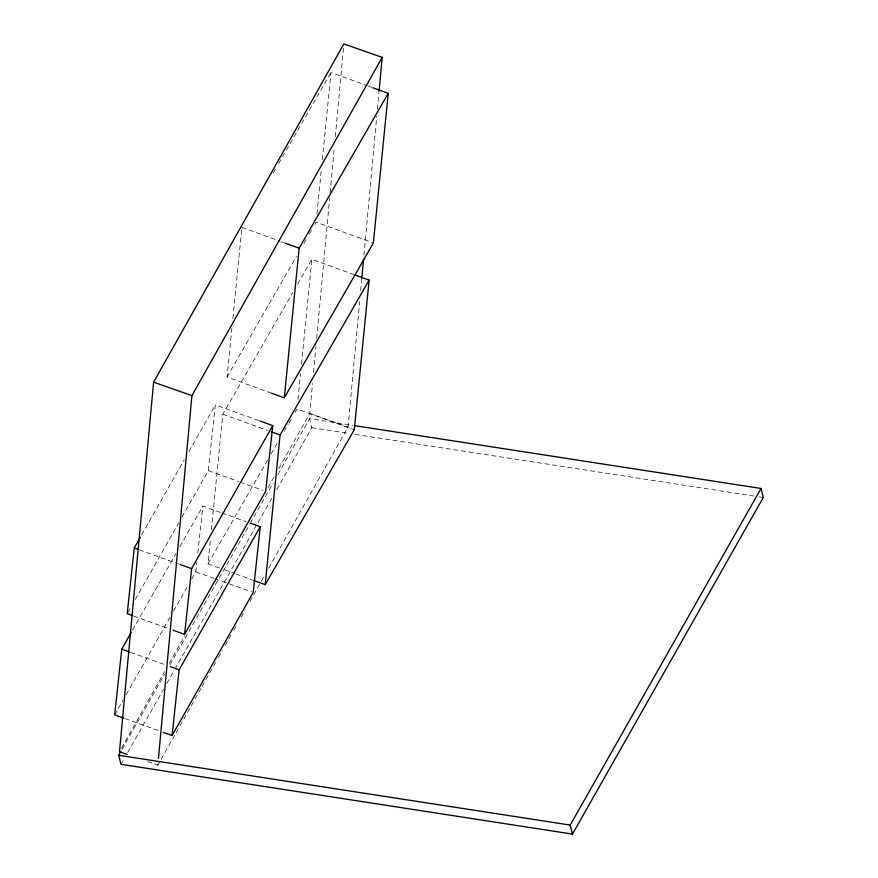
<?xml version="1.0" encoding="UTF-8"?>
<svg xmlns="http://www.w3.org/2000/svg" width="878" height="878" viewBox="0 0 878 878"><rect width="100%" height="100%" fill="white"/><g stroke="black" fill="none" stroke-linecap="round" stroke-linejoin="round"><path stroke-width="0.66" stroke-dasharray="4.39 3.29" d="M147.592 761.621L157.81 765.21L158.062 762.477M278.842 468.457L309.769 413.483L312.546 383.477M313.545 372.568L315.937 346.656M316.695 338.469L329.656 198M330.161 192.545L334.309 147.548M335.319 136.639L343.627 46.633M268.745 567.989L348.083 426.949L359.662 301.483M360.671 290.574L361.802 278.304M363.942 255.114L376.783 116.017M377.408 109.19L378.923 92.827M219.412 567.978L207.965 563.819L210.402 539.333M211.346 529.807L222.825 414.175L292.857 292.418M271.576 393.201L227.062 377.013L231.924 328.043M232.868 318.516L241.779 228.741M297.982 399.435L300.55 373.589M301.494 364.063L311.899 259.317L353.867 274.584M316.947 214.002L321.26 170.464M322.347 159.587L330.984 72.523L366.598 85.473M191.755 578.953L195.805 571.798L196.815 562.414M197.813 553.03L202.851 506.101L220.707 512.522M181.944 517.142L208.305 470.641L215.351 404.945L258.714 420.54M121.515 748.155L164.548 671.659M169.256 663.285L184.72 635.793M268.086 487.586L274.145 476.831M157.81 765.21L160.498 760.425M161.168 759.229L201.512 687.518M202.181 686.322L215.637 662.418M218.326 657.633L222.353 650.466M225.042 645.681L231.101 634.926M233.789 630.141L236.478 625.366M241.187 616.993L245.214 609.826M249.923 601.463L260.678 582.333M261.348 581.137L264.717 575.167M141.676 534.889L184.259 459.787M188.989 451.435L215.351 404.945M127.87 612.515L130.57 607.741M135.311 599.4L178.563 523.101M132.556 630.086L175.819 553.788M179.869 546.643L202.851 506.101M114.7 714.868L122.81 700.556M126.191 694.597L170.123 617.102M173.504 611.143L187.694 586.109M122.086 749.329L164.57 674.403M169.959 664.887L249.539 524.528M250.208 523.343L273.135 482.9M277.865 474.57L309.55 418.663L352.813 425.358M120.977 764.31L124.347 758.362M127.727 752.413L163.462 689.373M166.831 683.424L174.25 670.342M174.931 669.146L272.037 497.87M276.757 489.54L311.822 427.696L309.55 418.663M273.19 172.999L275.911 168.269M278.633 163.538L330.984 72.523M227.062 377.013L296.413 256.442M303.898 243.436L306.609 238.706M309.33 233.976L312.052 229.257M314.774 224.527L316.135 222.156L373.369 242.976M297.62 284.143L311.899 259.317M207.965 563.819L267.801 459.787M271.203 453.882L277.997 442.062M284.121 431.416L288.204 424.326M288.884 423.141L292.275 417.237M294.997 412.506L297.038 408.961L354.273 429.77M311.822 427.696L349.674 433.545M355.074 434.38L753.84 496.026M759.25 496.86L763.3 497.486M309.769 413.483L348.083 426.949M208.305 470.641L238.915 481.649M240.188 482.11L263.148 490.363M221.98 512.982L246.213 521.697M139.339 549.837L178.882 564.06M195.805 571.798L213.661 578.229M214.934 578.679L251.92 591.981M133.577 615.994L169.278 628.835M130.668 652.376L165.108 664.756M124.906 718.533L159.335 730.913M367.871 85.934L371.69 87.317M241.911 227.38L280.071 241.252M281.344 241.713L283.89 242.635M222.825 414.175L267.34 430.363M224.505 569.833L234.678 573.532M235.952 573.992L252.48 580.007"/><path stroke-width="1.32" d="M379.044 91.466L382.193 57.377L343.88 43.9L153.606 382.16L119.496 751.733L127.156 754.432M158.435 758.394L191.92 395.627L382.193 57.377M361.802 278.304L363.569 259.208M253.753 580.468L265.2 584.627L280.06 434.994L369.133 280.137L355.14 275.044M271.576 393.201L284.296 397.833L299.157 248.189L388.23 93.331L372.963 87.789M369.133 280.137L354.273 429.77L265.2 584.627M388.23 93.331L373.369 242.976L284.296 397.833M131.206 632.478L121.746 649.16L114.7 714.868L123.622 718.072M140.326 537.281L134.235 548.004L127.2 613.7L132.293 615.533M163.165 732.296L172.088 735.501L179.134 669.804L260.239 526.745L250.043 523.079M173.109 630.217L184.589 634.344L191.634 568.648L272.74 425.589L259.987 421.001M260.239 526.745L253.204 592.441L172.088 735.501M272.74 425.589L265.694 491.285L184.589 634.344M354.163 425.567L761.039 488.464L763.3 497.486L572.456 834.1L120.977 764.31L118.717 755.278L120.736 751.711M572.456 834.1L570.195 825.079L761.039 488.464M118.717 755.278L570.195 825.079M153.606 382.16L191.92 395.627M134.235 548.004L138.065 549.387M180.155 564.521L191.634 568.648M121.746 649.16L129.395 651.915M170.211 666.589L179.134 669.804M285.163 243.107L299.157 248.189M271.159 431.756L280.06 434.994"/></g></svg>
